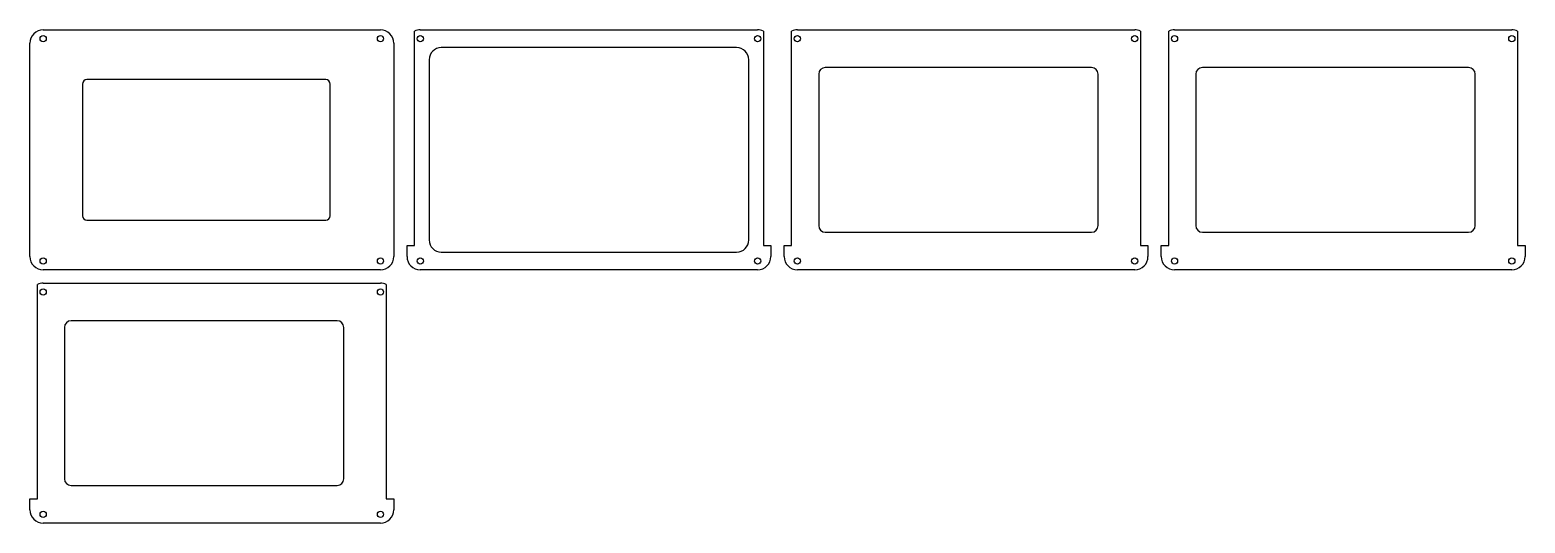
# Model space of a CAD drawing. Header units: millimetres. Extents: x 0 to 676, y -223 to 0.
import ezdxf

# ---------------------------------------------------------------- set-up
doc = ezdxf.new("R2010")
doc.units = ezdxf.units.MM

msp = doc.modelspace()

# ---------------------------------------------------------------- linework, layer by layer
for p, q in [((6, 0), (158.4, 0)), ((176.4, 0), (328.8, 0)), ((346.8, 0), (499.2, 0)), ((517.2, 0), (669.6, 0)), ((0, -102.46), (0, -6)), ((164.4, -6), (164.4, -102.46)), ((173.8, -97.5), (173.8, -0.59)), ((331.4, -0.59), (331.4, -97.5)), ((344.2, -97.5), (344.2, -0.59)), ((501.8, -0.59), (501.8, -97.5)), ((514.6, -97.5), (514.6, -0.59)), ((672.2, -0.59), (672.2, -97.5)), ((180.4, -13.5), (180.4, -94.96)), ((319.3, -8), (185.9, -8)), ((324.8, -94.96), (324.8, -13.5)), ((356.41, -20), (356.41, -88.46)), ((479.65, -17), (359.41, -17)), ((482.65, -88.46), (482.65, -20)), ((526.81, -20), (526.81, -88.46)), ((650.05, -17), (529.81, -17)), ((653.05, -88.46), (653.05, -20)), ((23.73, -24.48), (23.73, -83.98)), ((133.73, -22.48), (25.73, -22.48)), ((135.73, -83.98), (135.73, -24.48)), ((25.73, -85.98), (133.73, -85.98)), ((359.41, -91.46), (479.65, -91.46)), ((529.81, -91.46), (650.05, -91.46)), ((170.4, -102.46), (170.4, -97.5)), ((170.4, -97.5), (173.8, -97.5)), ((185.9, -100.46), (319.3, -100.46)), ((331.4, -97.5), (334.8, -97.5)), ((334.8, -97.5), (334.8, -102.46)), ((340.8, -102.46), (340.8, -97.5)), ((340.8, -97.5), (344.2, -97.5)), ((501.8, -97.5), (505.2, -97.5)), ((505.2, -97.5), (505.2, -102.46)), ((511.2, -102.46), (511.2, -97.5)), ((511.2, -97.5), (514.6, -97.5)), ((672.2, -97.5), (675.6, -97.5)), ((675.6, -97.5), (675.6, -102.46)), ((158.4, -108.46), (6, -108.46)), ((6, -114.46), (158.4, -114.46)), ((328.8, -108.46), (176.4, -108.46)), ((499.2, -108.46), (346.8, -108.46)), ((669.6, -108.46), (517.2, -108.46)), ((3.4, -211.96), (3.4, -115.05)), ((161, -115.05), (161, -211.96)), ((15.61, -134.46), (15.61, -202.92)), ((138.85, -131.46), (18.61, -131.46)), ((141.85, -202.92), (141.85, -134.46)), ((18.61, -205.92), (138.85, -205.92)), ((0, -216.92), (0, -211.96)), ((0, -211.96), (3.4, -211.96)), ((161, -211.96), (164.4, -211.96)), ((164.4, -211.96), (164.4, -216.92)), ((158.4, -222.92), (6, -222.92))]:
    msp.add_line(p, q)
for centre in [(6, -4), (158.4, -4), (176.4, -4), (328.8, -4), (346.8, -4), (499.2, -4), (517.2, -4), (669.6, -4), (6, -104.46), (158.4, -104.46), (176.4, -104.46), (328.8, -104.46), (346.8, -104.46), (499.2, -104.46), (517.2, -104.46), (669.6, -104.46), (6, -118.46), (158.4, -118.46), (6, -218.92), (158.4, -218.92)]:
    msp.add_circle(centre, 1.4)
for centre, radius, start, end in [((6, -6), 6, 90, 180), ((158.4, -6), 6, 0, 90), ((176.4, -6), 6, 90, 115.67929), ((328.8, -6), 6, 64.32071, 90), ((346.8, -6), 6, 90, 115.67929), ((499.2, -6), 6, 64.32071, 90), ((517.2, -6), 6, 90, 115.67929), ((669.6, -6), 6, 64.32071, 90), ((185.9, -13.5), 5.5, 90, 180), ((319.3, -13.5), 5.5, 0, 90), ((359.41, -20), 3, 90, 180), ((479.65, -20), 3, 0, 90), ((529.81, -20), 3, 90, 180), ((650.05, -20), 3, 0, 90), ((25.73, -24.48), 2, 90, 180), ((133.73, -24.48), 2, 0, 90), ((25.73, -83.98), 2, 180, 270), ((133.73, -83.98), 2, -90, 0), ((359.41, -88.46), 3, 180, 270), ((479.65, -88.46), 3, -90, 0), ((529.81, -88.46), 3, 180, 270), ((650.05, -88.46), 3, -90, 0), ((185.9, -94.96), 5.5, 180, 270), ((319.3, -94.96), 5.5, -90, 0), ((6, -102.46), 6, 180, 270), ((158.4, -102.46), 6, -90, 0), ((176.4, -102.46), 6, 180, 270), ((328.8, -102.46), 6, -90, 0), ((346.8, -102.46), 6, 180, 270), ((499.2, -102.46), 6, -90, 0), ((517.2, -102.46), 6, 180, 270), ((669.6, -102.46), 6, -90, 0), ((6, -120.46), 6, 90, 115.67929), ((158.4, -120.46), 6, 64.32071, 90), ((18.61, -134.46), 3, 90, 180), ((138.85, -134.46), 3, 0, 90), ((18.61, -202.92), 3, 180, 270), ((138.85, -202.92), 3, -90, 0), ((6, -216.92), 6, 180, 270), ((158.4, -216.92), 6, -90, 0)]:
    msp.add_arc(centre, radius, start, end)

doc.saveas('drawing.dxf')
